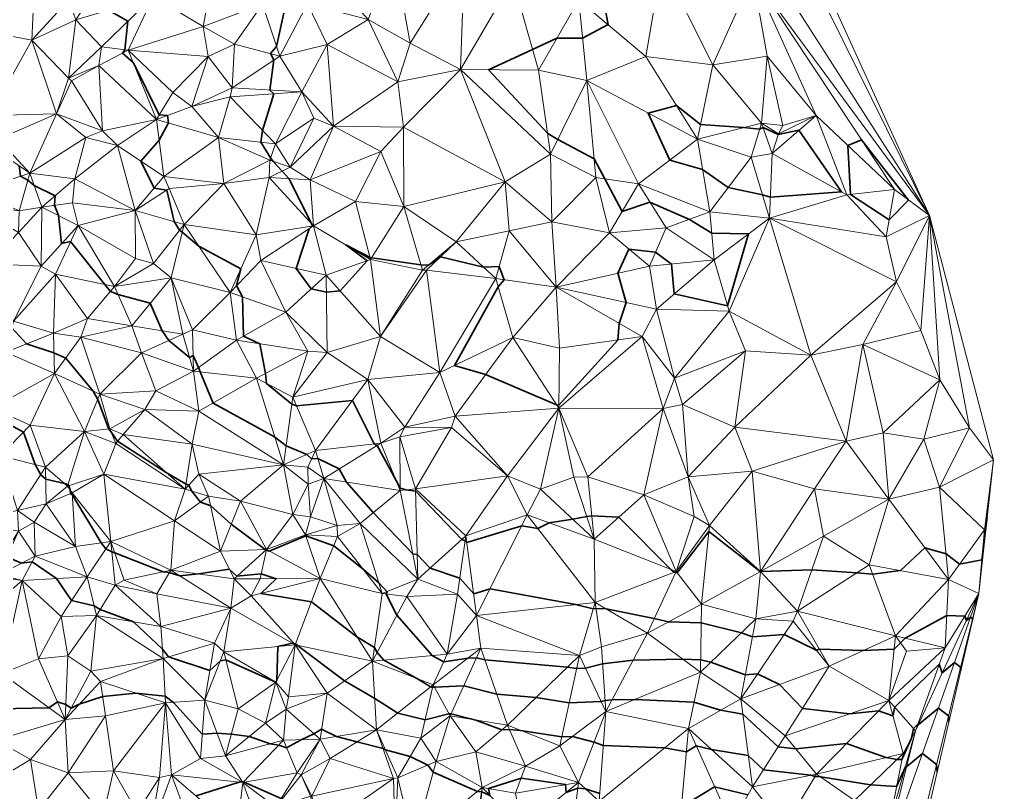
# Model space of a CAD drawing. Header units: metres. Extents: x -138 to 138, y -225 to 234.
# Drawn here: x 15.7 to 138, y 36.5 to 133.7 of the extents above; entities that cross this region are included whole.
import ezdxf

# ---------------------------------------------------------------- set-up
doc = ezdxf.new("R2010")
doc.units = ezdxf.units.M
doc.layers.add('C-TOPO', color=7, linetype='Continuous', lineweight=9)
doc.layers.add('C-TOPO-MAJR', color=7, linetype='Continuous', lineweight=70)

msp = doc.modelspace()

# ---------------------------------------------------------------- linework, layer by layer
at = {"layer": 'C-TOPO-MAJR', "lineweight": 35}
for points in [[(52.49, 107.71, 19), (52.05, 107.36, 19), (50.42, 102.38, 19), (52.31, 99.8, 19), (54.23, 99.39, 19), (55.94, 99.57, 19), (59.36, 103.33, 19), (56.66, 105.32, 19), (59.71, 103.76, 19), (59.92, 103.7, 19), (66.11, 102.84, 19), (67.07, 102.79, 19), (68.55, 103.83, 19), (73.98, 102.53, 19), (75.93, 102.6, 19), (76.55, 100.96, 19), (75.82, 100.07, 19), (70.34, 90.19, 19), (74.22, 89.03, 19), (83.13, 85.23, 19), (83.42, 85.21, 19), (90.83, 93.38, 19), (91.01, 95.47, 19), (91.88, 98.1, 19), (90.86, 101.78, 19), (92.22, 104.81, 19), (95.58, 104.41, 19), (97.6, 102.93, 19), (97.92, 99.17, 19), (104.64, 97.68, 19), (107.26, 106.71, 19), (102.64, 106.79, 19), (99.85, 108.54, 19), (94.88, 110.7, 19), (91.37, 109.51, 19), (89.2, 113.64, 19), (87.87, 116.16, 19), (83.3, 118.56, 19), (82.03, 119.32, 19), (74.58, 127.35, 19), (80.14, 129.89, 19), (83.18, 131.32, 19), (86.42, 131.31, 19), (89.61, 133.02, 19), (88.81, 137.39, 19)], [(137.24, 71.1, 18), (136.57, 65.75, 18), (133.77, 65.19, 18), (132.08, 66.52, 18), (129.43, 67.27, 18), (126.34, 64.41, 18), (122.86, 63.97, 18), (120.85, 64.11, 18), (115.23, 64.51, 18), (108.8, 64.27, 18), (108.77, 64.26, 18), (108.74, 64.27, 18), (102.26, 69.31, 18), (98.31, 64.1, 18), (98.1, 64.15, 18), (97.91, 64.19, 18), (97.51, 64.55, 18), (90.98, 71.13, 18), (87.58, 71.29, 18), (86.93, 71.21, 18), (85.17, 70.87, 18), (82.23, 70.39, 18), (80.79, 69.67, 18), (78.76, 70.04, 18), (71.87, 67.95, 18), (71.67, 68.16, 18), (71.26, 68.31, 18), (65.43, 74.38, 18), (64.26, 74.56, 18), (63.51, 74.75, 18), (63, 75.71, 18), (60.6, 80.13, 18), (60.21, 80.32, 18), (57.49, 85.79, 18), (50.47, 85.09, 18), (49.88, 85.33, 18), (46.71, 87.9, 18), (46.59, 89.19, 18), (45.88, 92.91, 18), (43.83, 93.86, 18), (43.69, 98.79, 18), (42.95, 100.21, 18), (43.48, 102.33, 18), (38.19, 105.18, 18), (36.11, 106.94, 18), (35.77, 107.17, 18), (35.11, 108.26, 18), (34.19, 112.22, 18), (32.59, 112.47, 18), (30.92, 115.87, 18), (33.23, 118.51, 18), (34.4, 120.66, 18), (34.26, 121.6, 18), (33.23, 121.66, 18), (29.99, 128.21, 18), (28.6, 129.43, 18), (28.92, 129.86, 18), (29.28, 133.47, 18), (26.83, 134.84, 18)], [(49.14, 135.62, 19), (47.96, 130.26, 19), (47.2, 129.37, 19), (47.64, 128.58, 19), (47.13, 124.79, 19), (47.64, 124.32, 19), (46.21, 119.7, 19), (45.98, 118.23, 19), (47.2, 116.26, 19), (47.52, 115.82, 19), (48.65, 114.59, 19), (49.51, 113.66, 19), (52.34, 108.01, 19), (52.49, 107.71, 19)], [(101.5, 114.8, 19), (97.37, 115.97, 19), (94.65, 121.9, 19), (98.21, 122.84, 19), (101.23, 120.46, 19), (106.64, 120.08, 19), (108.67, 119.87, 19), (109.11, 120.08, 19), (111, 119.22, 19), (113.6, 119.74, 19), (118.95, 112, 19), (110.01, 111.34, 19), (109.03, 111.61, 19), (104.72, 112.55, 19), (101.5, 114.8, 19)], [(127.37, 110.97, 19), (124.94, 108.49, 19), (120.07, 111.67, 19), (119.74, 117.83, 19), (121.47, 118.52, 19), (127.37, 110.97, 19)], [(135.41, 58.22, 17), (135.4, 58.37, 17), (135.14, 58.56, 17), (134.63, 58.13, 17), (134.43, 58.67, 17), (132.16, 58.74, 17), (126.96, 55.9, 17), (126.36, 55.32, 17), (125.56, 54.53, 17), (121.7, 54.36, 17), (116.16, 54.53, 17), (115.78, 54.41, 17), (111.74, 56.35, 17), (107.75, 56.08, 17), (106.36, 56.58, 17), (101.31, 57.82, 17), (97.19, 57.95, 17), (95.41, 58.39, 17), (89.36, 59.6, 17), (88.1, 59.65, 17), (87.76, 59.61, 17), (85.53, 60.14, 17), (74.79, 62.12, 17), (72.73, 61.49, 17), (70.98, 63.44, 17), (67.26, 64.72, 17), (65.64, 66.41, 17), (65.09, 66.5, 17), (60.12, 71.69, 17), (56.74, 75.53, 17), (55.84, 77.18, 17), (53.16, 78.47, 17), (52.37, 78.43, 17), (51.75, 79.01, 17), (49.15, 80.06, 17), (47.72, 81.22, 17), (39.98, 85.45, 17), (38.37, 89.38, 17), (38.16, 89.91, 17), (37.49, 91.45, 17), (37.04, 91.17, 17), (34.41, 93.3, 17), (33.6, 94.53, 17), (32.07, 97.99, 17), (28.07, 99.08, 17), (27.11, 99.49, 17), (26.4, 100.35, 17), (22.08, 105.74, 17), (20.96, 105.5, 17), (20.58, 109.03, 17), (20.08, 110.31, 17), (20.14, 111.51, 17), (17.53, 112.78, 17), (16.72, 113.45, 17), (15.81, 113.96, 17), (15.61, 115.28, 17)], [(133.93, 51.84, 16), (133.89, 52.26, 16), (133.13, 52.84, 16), (131.6, 51.56, 16), (131.22, 52.62, 16), (125.63, 47.24, 16), (125.4, 46.15, 16), (123.6, 46.78, 16), (119.98, 46.41, 16), (114.03, 47.08, 16), (111.16, 50.08, 16), (108.4, 51.41, 16), (106.85, 51.3, 16), (102.51, 52.88, 16), (101.24, 53.19, 16), (99.01, 53.26, 16), (92.76, 53.15, 16), (88.93, 52.67, 16), (86.78, 52.13, 16), (85.66, 52.09, 16), (84.5, 52.27, 16), (74.15, 53.19, 16), (73.09, 53.45, 16), (72.02, 53.4, 16), (68.96, 52.93, 16), (67.56, 53.7, 16), (63.09, 58.81, 16), (61.75, 61.44, 16), (61.85, 61.75, 16), (60.82, 62.87, 16), (58.84, 64.58, 16), (55.15, 67.51, 16), (51.63, 68.78, 16), (47.05, 66.86, 16), (46.69, 66.97, 16), (46.62, 66.97, 16), (46.54, 67.04, 16), (42.25, 70.23, 16), (39.69, 72.52, 16), (38.39, 73.02, 16), (37.27, 74.41, 16), (36.93, 75.12, 16), (36.59, 75.28, 16), (34.21, 76.65, 16), (27.99, 80.67, 16), (27.16, 81.87, 16), (26.91, 82.18, 16), (25.49, 85.9, 16), (24.91, 86.96, 16), (21.47, 91.11, 16), (19.99, 91.75, 16), (16.55, 92.89, 16), (14.7, 94.89, 16)], [(132.44, 45.45, 15), (132.39, 46.16, 15), (131.12, 47.12, 15), (128.58, 45, 15), (128.55, 45.1, 15), (128, 44.57, 15), (127.74, 43.35, 15), (126.53, 40.64, 15), (125.92, 40.67, 15), (124.53, 40.9, 15), (119.56, 42.65, 15), (113.2, 42.01, 15), (110.97, 42.27, 15), (106.53, 46.36, 15), (103.74, 46.84, 15), (100.41, 47.86, 15), (92.98, 48.21, 15), (90.12, 48.17, 15), (89.25, 48.06, 15), (88.76, 47.93, 15), (84.74, 47.8, 15), (80.57, 48.45, 15), (75.63, 48.89, 15), (71.48, 49.92, 15), (67.81, 49.76, 15), (67.59, 49.7, 15), (67.32, 49.77, 15), (65.67, 50.81, 15), (61.45, 53.13, 15), (60.6, 54.1, 15), (60.27, 54.74, 15), (58.07, 56.09, 15), (52.35, 60.48, 15), (45.99, 61.53, 15), (47.92, 63.38, 15), (46.02, 63.98, 15), (42.99, 63.69, 15), (42.01, 64.59, 15), (38.14, 63.98, 15), (35.83, 63.73, 15), (34.49, 64.17, 15), (33.7, 64.26, 15), (27.63, 66.62, 15), (27.27, 66.74, 15), (26.51, 67.13, 15), (25.93, 67.88, 15), (22.31, 73.88, 15), (22.07, 74.08, 15), (22.02, 74.56, 15), (21.88, 75.06, 15), (21.78, 75.23, 15), (21.3, 75.35, 15), (18.97, 75.87, 15), (18.33, 76.43, 15), (17.65, 77.72, 15), (16.16, 81.81, 15), (12.39, 83.87, 15)], [(130.96, 39.07, 14), (130.88, 40.05, 14), (129.11, 41.4, 14), (127.13, 39.74, 14), (126.97, 39.75, 14), (125.87, 37.28, 14), (122.6, 37.46, 14), (116.34, 38.46, 14), (115.65, 38.54, 14), (115.09, 38.68, 14), (109.13, 39.38, 14), (107.23, 41.14, 14), (102.6, 41.92, 14), (100.69, 42.39, 14), (99.45, 41.64, 14), (96.72, 42.12, 14), (89.02, 42.43, 14), (87.85, 42.82, 14), (85.16, 43.56, 14), (83.82, 43.51, 14), (78.63, 44.32, 14), (77.23, 44.42, 14), (76.28, 44.39, 14), (72.98, 45.62, 14), (69.87, 46.39, 14), (69.62, 46.38, 14), (66.64, 45.66, 14), (63.21, 46.5, 14), (60.3, 48.33, 14), (56.5, 50.53, 14), (50.61, 55, 14), (50.36, 55.2, 14), (50.16, 55.23, 14), (49.97, 55.26, 14), (48.14, 54.86, 14), (47.99, 50.62, 14), (47.87, 50.37, 14), (47.87, 50.36, 14), (47.86, 50.37, 14), (47.85, 50.37, 14), (41.59, 53.2, 14), (40.9, 53.07, 14), (39.59, 51.83, 14), (34.39, 53.56, 14), (33.65, 54.51, 14), (30.01, 57.96, 14), (25.82, 59.53, 14), (25.06, 59.95, 14), (22.2, 60.64, 14), (20.32, 63.4, 14), (17.26, 65.51, 14), (15.92, 65.35, 14), (14.09, 66.14, 14)], [(13.06, 47.02, 13), (19.35, 47.17, 13), (20.43, 47.89, 13), (21.48, 47.57, 13), (22.15, 47.09, 13), (23.18, 47.6, 13), (26.13, 48.59, 13), (30.29, 49.01, 13), (33.95, 48.63, 13), (35.02, 47.84, 13), (38.63, 43.84, 13), (40.5, 43.95, 13), (42.28, 43.85, 13), (44.56, 43.56, 13), (47.18, 42.62, 13), (48.24, 42.45, 13), (49.22, 42.14, 13), (51.07, 43.14, 13), (52.66, 43.9, 13), (53.63, 44.46, 13), (55.5, 43.55, 13), (58.06, 42.86, 13), (61.35, 42.04, 13), (61.64, 41.88, 13), (64.75, 41.03, 13), (66.95, 39.96, 13), (67.64, 39.07, 13), (73.19, 36.65, 13), (73.73, 36.61, 13), (73.75, 36.61, 13), (74.78, 36.14, 13), (74.58, 37.02, 13), (78.69, 38.3, 13), (84.28, 37.5, 13), (84.35, 36.53, 13), (85.81, 37.04, 13), (86.78, 36.98, 13), (88.57, 36.37, 13)], [(37.85, 36.08, 12), (43.27, 37.81, 12), (43.58, 37.84, 12), (43.67, 37.85, 12), (43.79, 37.83, 12), (43.9, 37.79, 12), (48.54, 35.74, 12)], [(98.83, 34.69, 13), (103, 37.24, 13), (107.19, 36.21, 13)]]:
    msp.add_polyline3d(points, dxfattribs=at)

# ---------------------------------------------------------------- meshes
at = {"layer": 'C-TOPO'}
mesh = msp.add_polyface(dxfattribs=at)
corners = [(66.27, 169.73, 18.29), (63.35, 168.77, 18.3), (66.6, 165.7, 18.23), (73.9, 157.08, 19.12), (75.46, 167.19, 18.64), (88.56, 169.49, 18.58), (80.56, 168.4, 18.84), (85.27, 163.32, 18.36), (81.91, 157.52, 18.98), (103.9, 149.8, 17.78), (96.71, 171.33, 17.87), (97.29, 163.56, 18.12), (76.28, 172.98, 18.32), (63.57, 185.61, 17.68), (63.5, 179.35, 17.89), (73.49, 185.89, 17.46), (63.62, 175.28, 17.79), (74.35, 177.24, 18.21), (87.01, 187.37, 17.31), (72.96, 190.19, 17.33), (65.15, 191.12, 17.4), (69.66, 194.02, 17.4), (69.01, 194.93, 17.22), (73.18, 198.81, 17.03), (64.67, 202.65, 16.81), (73.63, 197.86, 17.09), (77.42, 197.84, 17.15), (74.19, 203.58, 16.8), (77.62, 180.68, 17.99), (76.56, 173.54, 18.43), (80.15, 175.29, 18.42), (95.66, 178.58, 17.95), (84.99, 171.89, 18.4), (85.94, 180, 18.15), (80.77, 203.66, 17.03), (87.39, 195.9, 16.81), (91.64, 188.7, 17.8), (87.73, 201.8, 16.59), (130.02, 109.02, 18.53), (45.59, 209.45, 15.7)]
mesh.append_faces([[corners[k] for k in face] for face in [(0, 1, 2), (3, 4, 2), (4, 0, 2), (5, 6, 7), (7, 6, 8), (8, 6, 4), (9, 10, 11), (5, 7, 11), (12, 4, 6), (13, 14, 15), (16, 0, 17), (18, 19, 15), (15, 14, 17), (0, 12, 17), (17, 14, 16), (13, 15, 20), (20, 21, 22), (21, 20, 19), (23, 24, 22), (22, 24, 20), (22, 21, 25), (25, 23, 22), (25, 19, 26), (23, 27, 24), (26, 27, 23), (23, 25, 26), (25, 21, 19), (20, 15, 19), (28, 15, 17), (6, 29, 12), (6, 30, 29), (30, 28, 17), (30, 17, 29), (5, 10, 31), (10, 5, 11), (30, 32, 33), (5, 33, 32), (10, 9, 31), (30, 6, 32), (0, 4, 12), (31, 33, 5), (19, 18, 26), (33, 28, 30), (26, 34, 27), (35, 34, 26), (18, 28, 33), (15, 28, 18), (18, 36, 35), (36, 18, 33), (35, 37, 34), (37, 35, 36), (36, 31, 37), (18, 35, 26), (33, 31, 36), (31, 38, 37), (17, 12, 29), (5, 32, 6), (27, 34, 39)]])
mesh = msp.add_polyface(dxfattribs=at)
corners = [(71.06, 127.38, 19.08), (82.4, 116.72, 19.05), (80.88, 127.29, 18.86), (76.69, 113.25, 19.37), (86.95, 125.99, 18.81), (77.64, 138.63, 19.47), (93.43, 112.99, 18.83), (100.84, 118.6, 19.15), (85.93, 136.13, 19.17), (94.37, 129, 18.78), (102.79, 127.98, 18.4), (125.59, 112.28, 19.31), (107.81, 139.19, 17.96), (115.76, 121.61, 18.79), (108.91, 120.65, 18.94), (96.38, 140.72, 18.56), (109.59, 129.05, 18.14), (111.56, 120.34, 18.99), (110.24, 116.84, 19.33), (111.03, 119.31, 18.99), (130.02, 109.02, 18.53), (71.59, 141.56, 19.4), (78.76, 149.01, 19.29), (75.43, 149.83, 19.48), (71.73, 149.31, 19.33), (86.75, 144.15, 18.9), (73.2, 152.05, 19.49), (73.9, 157.08, 19.12), (81.91, 157.52, 18.98), (75.46, 167.19, 18.64), (69, 155.15, 19.16), (91.63, 143.68, 18.91), (94.13, 149.44, 18.61), (85.72, 155.36, 18.95), (97.06, 145.92, 18.54), (103.9, 149.8, 17.78), (85.27, 163.32, 18.36), (90.06, 157.3, 18.48), (96.73, 155.6, 18.12), (97.29, 163.56, 18.12), (95.66, 178.58, 17.95)]
mesh.append_faces([[corners[k] for k in face] for face in [(0, 1, 2), (1, 0, 3), (2, 1, 4), (2, 5, 0), (4, 6, 7), (2, 4, 8), (9, 4, 7), (7, 10, 9), (11, 12, 13), (14, 10, 7), (9, 10, 15), (16, 10, 14), (14, 17, 16), (18, 19, 14), (19, 18, 13), (17, 13, 16), (13, 17, 19), (19, 17, 14), (12, 16, 13), (12, 11, 20), (4, 9, 8), (16, 12, 10), (21, 5, 22), (23, 21, 22), (21, 23, 24), (5, 25, 22), (26, 23, 27), (28, 27, 23), (27, 28, 29), (26, 27, 30), (24, 23, 26), (28, 23, 22), (8, 31, 25), (31, 8, 15), (25, 31, 32), (33, 22, 25), (15, 12, 34), (15, 8, 9), (35, 32, 34), (32, 31, 34), (34, 12, 35), (34, 31, 15), (10, 12, 15), (25, 32, 33), (28, 33, 36), (28, 22, 33), (33, 37, 36), (38, 35, 39), (37, 33, 32), (37, 39, 36), (39, 37, 38), (32, 38, 37), (32, 35, 38), (20, 35, 12), (25, 5, 8), (21, 0, 5), (20, 40, 35), (2, 8, 5)]])
mesh = msp.add_polyface(dxfattribs=at)
corners = [(42.37, 125.07, 18.7), (42.13, 123.96, 18.6), (51.13, 124.55, 19.25), (48.36, 129.06, 19.04), (42.7, 130.55, 18.84), (46.19, 135.6, 18.82), (47.81, 118.02, 19.16), (49.68, 115.11, 19.13), (55.1, 120.25, 19.47), (52.65, 121.26, 19.33), (61.07, 117.06, 19.45), (63.92, 120.14, 19.46), (63.2, 125.81, 19.52), (54.34, 130.52, 19.03), (51.87, 135.63, 19.17), (59.49, 133.67, 19.08), (62.71, 141.99, 18.81), (64.76, 130.7, 19.71), (71.06, 127.38, 19.08), (51.99, 142.05, 19.02), (76.69, 113.25, 19.37), (71.59, 141.56, 19.4), (47.21, 143.4, 18.73), (42.42, 148.85, 18.31), (41.1, 147.25, 18.35), (50.12, 153.85, 18.43), (44.59, 151.53, 18.57), (53.34, 148.68, 18.87), (46.43, 158.13, 18.04), (58.19, 145.38, 19.2), (54.43, 152.65, 18.83), (41.77, 141.44, 18.79), (52.09, 157.19, 18.68), (44.81, 163.54, 17.93), (41.31, 159.68, 18.06), (51.83, 157.46, 18.64), (50.26, 164.3, 18.04), (69, 155.15, 19.16), (42.97, 154.46, 18.43), (62.78, 146.12, 19.18), (66.34, 145.4, 19.31), (71.73, 149.31, 19.33), (66.6, 165.7, 18.23), (73.9, 157.08, 19.12), (73.2, 152.05, 19.49)]
mesh.append_faces([[corners[k] for k in face] for face in [(0, 1, 2), (3, 4, 0), (3, 5, 4), (6, 2, 1), (7, 8, 9), (10, 11, 8), (8, 11, 12), (13, 3, 2), (3, 0, 2), (3, 14, 5), (13, 14, 3), (9, 8, 2), (6, 9, 2), (13, 12, 15), (2, 8, 13), (16, 15, 17), (17, 15, 12), (17, 12, 18), (13, 15, 14), (8, 12, 13), (19, 14, 15), (12, 11, 18), (5, 14, 19), (20, 18, 11), (18, 21, 17), (22, 23, 24), (25, 26, 27), (22, 26, 23), (27, 26, 22), (26, 25, 28), (19, 29, 27), (29, 19, 16), (27, 30, 25), (30, 27, 29), (19, 27, 22), (5, 22, 31), (25, 30, 32), (33, 34, 28), (35, 32, 36), (35, 28, 25), (35, 36, 28), (25, 32, 35), (30, 37, 32), (28, 38, 26), (19, 22, 5), (30, 29, 39), (16, 40, 39), (40, 16, 21), (37, 39, 40), (30, 39, 37), (21, 16, 17), (21, 41, 40), (16, 19, 15), (37, 40, 41), (32, 37, 42), (42, 37, 43), (44, 37, 41), (39, 29, 16)]])
mesh = msp.add_polyface(dxfattribs=at)
corners = [(11.89, 121.6, 17.09), (11.96, 132.05, 17.5), (7.33, 128.65, 17.07), (12.05, 117.72, 16.75), (4.92, 120.16, 16.67), (8.69, 142.77, 17.26), (7.05, 135.81, 17.16), (17.71, 142.07, 17.45), (7.55, 133.24, 17.21), (17.2, 131.07, 17.49), (20.32, 121.82, 17.63), (12.99, 118.61, 17.09), (22.21, 125.96, 17.76), (26.11, 119.66, 17.84), (15.45, 145.79, 17.64), (21.88, 136.16, 17.81), (22.76, 133.6, 17.85), (21.83, 126.29, 17.74), (20.36, 140.86, 17.58), (27.18, 140.51, 18.16), (25.65, 127.87, 17.88), (27.97, 117.84, 17.76), (32.9, 121.1, 17.87), (29.33, 129.81, 18.03), (34.94, 124.48, 18.67), (25.97, 130.23, 17.78), (25.18, 143.6, 17.77), (32.45, 136.57, 18.21), (38.75, 132.8, 18.41), (31.27, 143.36, 18.05), (35.11, 142.31, 18.04), (23.99, 118.85, 17.7), (40.68, 118.85, 18.55), (37.3, 122.71, 18.29), (42.13, 123.96, 18.6), (47.81, 118.02, 19.16), (39.37, 128.99, 18.46), (42.7, 130.55, 18.84), (39.72, 137.93, 18.47), (42.37, 125.07, 18.7), (46.19, 135.6, 18.82), (35.58, 142.14, 18.03), (41.77, 141.44, 18.79), (41.1, 147.25, 18.35)]
mesh.append_faces([[corners[k] for k in face] for face in [(0, 1, 2), (3, 0, 4), (1, 5, 6), (5, 1, 7), (1, 6, 8), (2, 1, 8), (0, 9, 1), (10, 0, 11), (12, 10, 13), (10, 9, 0), (5, 7, 14), (1, 9, 7), (7, 9, 15), (16, 9, 17), (12, 17, 10), (18, 15, 19), (18, 7, 15), (17, 12, 20), (16, 15, 9), (9, 10, 17), (0, 3, 11), (13, 21, 22), (13, 20, 12), (23, 22, 24), (13, 22, 20), (25, 16, 17), (25, 20, 23), (19, 15, 16), (26, 18, 19), (16, 25, 27), (17, 20, 25), (27, 19, 16), (28, 27, 23), (19, 29, 26), (29, 19, 27), (27, 25, 23), (20, 22, 23), (29, 27, 30), (10, 31, 13), (32, 33, 22), (34, 33, 32), (33, 24, 22), (34, 32, 35), (36, 28, 23), (24, 33, 36), (28, 36, 37), (27, 28, 38), (39, 37, 36), (37, 40, 28), (33, 39, 36), (33, 34, 39), (28, 40, 38), (27, 41, 30), (42, 43, 41), (38, 40, 42), (42, 41, 38), (38, 41, 27), (24, 36, 23)]])
mesh = msp.add_polyface(dxfattribs=at)
corners = [(52.85, 79.5, 17.17), (61.05, 80.41, 18.09), (59.45, 88.43, 18.35), (54.32, 91.82, 18.67), (50, 86.19, 18.16), (63.46, 81.22, 18.58), (64.1, 82.43, 18.53), (68.49, 89.29, 18.93), (70.42, 83.81, 18.71), (69.95, 82.38, 18.84), (61.02, 93.83, 18.72), (54.21, 101.53, 19.09), (49.11, 96.89, 18.84), (51.91, 91.99, 18.29), (52.6, 107.72, 19.01), (59.78, 103.48, 18.99), (66.79, 102.14, 18.92), (66.32, 102.15, 18.98), (63.97, 110.15, 19.22), (57.89, 110.77, 19.19), (70.51, 105.72, 19.1), (49.68, 115.11, 19.13), (52.19, 113.52, 19.22), (55.1, 120.25, 19.47), (61.07, 117.06, 19.45), (63.92, 120.14, 19.46), (76.69, 113.25, 19.37), (75.52, 101.11, 18.96), (76.98, 76.32, 18.83), (83.41, 84.8, 18.99), (77.63, 93.71, 19.26), (96.52, 84.78, 19), (87.09, 76.19, 18.58), (83.08, 100.04, 19.27), (83.53, 92.36, 19.23), (77.18, 107.12, 19.13), (93.89, 93.81, 18.9), (89.79, 106.85, 19.13), (94.8, 102.66, 18.86), (82.54, 108.23, 19.24), (82.4, 116.72, 19.05), (88.09, 113.81, 19.04), (93.43, 112.99, 18.83), (86.95, 125.99, 18.81)]
mesh.append_faces([[corners[k] for k in face] for face in [(0, 1, 2), (2, 3, 4), (4, 0, 2), (1, 5, 6), (7, 2, 6), (8, 7, 6), (6, 5, 9), (6, 2, 1), (2, 7, 10), (3, 11, 12), (13, 4, 3), (14, 11, 15), (3, 10, 11), (12, 13, 3), (10, 16, 17), (16, 10, 7), (18, 15, 17), (17, 15, 10), (15, 19, 14), (10, 15, 11), (3, 2, 10), (17, 20, 18), (16, 20, 17), (21, 22, 23), (23, 22, 24), (19, 18, 24), (14, 19, 22), (25, 24, 18), (18, 26, 25), (19, 24, 22), (15, 18, 19), (16, 7, 27), (9, 28, 8), (8, 28, 29), (30, 7, 8), (31, 29, 32), (8, 29, 30), (27, 30, 33), (27, 7, 30), (33, 30, 34), (35, 27, 33), (36, 34, 29), (36, 33, 34), (30, 29, 34), (37, 33, 38), (16, 27, 20), (20, 35, 26), (20, 27, 35), (26, 35, 39), (26, 39, 40), (37, 41, 39), (39, 35, 33), (39, 33, 37), (42, 43, 41), (41, 43, 40), (40, 39, 41), (26, 18, 20), (8, 6, 9)]])
mesh = msp.add_polyface(dxfattribs=at)
corners = [(8.49, 88.85, 15.43), (6.06, 85.36, 15.12), (12.23, 84.8, 15.09), (13.96, 91.87, 15.8), (6.57, 96.43, 15.43), (8.37, 90.69, 15.39), (11.71, 102.96, 16.13), (6.16, 103.74, 15.9), (8.46, 101.54, 15.95), (14.91, 95.74, 16.06), (10.3, 112.14, 16.56), (9.62, 110.42, 16.7), (15.64, 109.6, 16.6), (3.76, 114.94, 16.39), (12.05, 117.72, 16.75), (15.55, 106.87, 16.84), (20.06, 89.18, 15.73), (13.28, 78.83, 14.52), (5.6, 80.43, 14.75), (16.99, 82.67, 15.14), (23.84, 81.86, 15.72), (19.93, 94.23, 16.26), (25.77, 86.57, 16.05), (23.39, 93.75, 16.36), (18.37, 102.66, 16.77), (18.49, 110.09, 16.84), (20.19, 101.67, 16.63), (24.23, 96.07, 16.59), (23.03, 107.79, 17.19), (27.62, 100.09, 17.07), (16.97, 114.35, 17.09), (27.03, 82.2, 16.01), (30.99, 91.76, 16.64), (27.75, 80.39, 15.95), (28.71, 81.5, 16.16), (29.76, 95.18, 16.72), (30.22, 103.62, 17.5), (30.21, 109.64, 17.55), (12.99, 118.61, 17.09), (20.32, 121.82, 17.63), (22.32, 110.62, 17.23), (22.61, 113.63, 17.24), (23.99, 118.85, 17.7), (27.97, 117.84, 17.76), (26.11, 119.66, 17.84)]
mesh.append_faces([[corners[k] for k in face] for face in [(0, 1, 2), (3, 4, 5), (5, 0, 3), (6, 7, 8), (6, 8, 9), (10, 11, 12), (11, 7, 6), (9, 8, 4), (13, 10, 14), (15, 11, 6), (3, 2, 16), (17, 2, 18), (19, 2, 17), (3, 9, 4), (16, 19, 20), (3, 16, 21), (22, 23, 16), (19, 16, 2), (21, 16, 23), (11, 15, 12), (6, 24, 15), (25, 12, 15), (9, 24, 6), (26, 24, 9), (26, 21, 27), (15, 24, 25), (28, 24, 26), (26, 29, 28), (26, 9, 21), (9, 3, 21), (28, 25, 24), (27, 21, 23), (12, 30, 10), (22, 20, 31), (32, 23, 22), (33, 34, 31), (33, 31, 20), (27, 35, 29), (27, 23, 35), (36, 28, 29), (29, 26, 27), (28, 36, 37), (22, 16, 20), (14, 30, 38), (10, 30, 14), (38, 30, 39), (25, 40, 41), (25, 28, 40), (42, 39, 30), (40, 37, 41), (41, 30, 25), (12, 25, 30), (42, 30, 41), (42, 43, 44), (42, 41, 43), (41, 37, 43), (28, 37, 40), (3, 0, 2)]])
mesh = msp.add_polyface(dxfattribs=at)
corners = [(27.03, 82.2, 16.01), (31.4, 84.65, 16.47), (25.77, 86.57, 16.05), (28.71, 81.5, 16.16), (37.38, 80.28, 16.5), (32.79, 87, 16.59), (32.5, 102.98, 17.36), (30.22, 103.62, 17.5), (27.62, 100.09, 17.07), (29.76, 95.18, 16.72), (34.72, 101.21, 17.32), (36.18, 94.1, 17.19), (30.99, 91.76, 16.64), (23.39, 93.75, 16.36), (36.35, 107.91, 18.11), (30.21, 109.64, 17.55), (37.54, 89.47, 16.89), (38.21, 84.44, 16.7), (34.48, 112.41, 18.03), (33.82, 113.93, 18.23), (40.68, 118.85, 18.55), (32.9, 121.1, 17.87), (27.97, 117.84, 17.76), (41.35, 113.05, 18.31), (48.83, 77.69, 16.55), (45.43, 88.57, 17.94), (51.91, 91.99, 18.29), (42.95, 93.35, 17.86), (50, 86.19, 18.16), (37.41, 94.67, 17.18), (42.12, 99.34, 17.76), (49.11, 96.89, 18.84), (45.97, 103.38, 18.89), (52.6, 107.72, 19.01), (45.42, 106.6, 18.35), (54.21, 101.53, 19.09), (47.04, 113.79, 18.8), (47.1, 115.97, 18.97), (47.81, 118.02, 19.16), (49.68, 115.11, 19.13), (52.19, 113.52, 19.22), (52.65, 121.26, 19.33)]
mesh.append_faces([[corners[k] for k in face] for face in [(0, 1, 2), (1, 0, 3), (1, 3, 4), (2, 1, 5), (6, 7, 8), (8, 9, 10), (11, 9, 12), (13, 12, 9), (14, 15, 6), (6, 8, 10), (12, 5, 16), (11, 10, 9), (2, 5, 12), (1, 17, 5), (15, 7, 6), (15, 18, 19), (14, 18, 15), (20, 21, 19), (21, 22, 19), (19, 22, 15), (18, 23, 19), (14, 6, 10), (5, 17, 16), (16, 11, 12), (17, 24, 25), (26, 27, 25), (28, 25, 24), (17, 25, 16), (16, 25, 27), (29, 30, 10), (11, 16, 29), (30, 29, 27), (14, 10, 30), (31, 32, 30), (26, 31, 27), (33, 34, 32), (34, 30, 32), (32, 31, 35), (30, 27, 31), (16, 27, 29), (14, 30, 34), (25, 28, 26), (1, 4, 17), (33, 32, 35), (34, 33, 36), (19, 23, 20), (23, 36, 37), (23, 14, 34), (38, 20, 37), (39, 38, 37), (37, 36, 39), (37, 20, 23), (36, 23, 34), (23, 18, 14), (40, 39, 36), (36, 33, 40), (38, 39, 41), (10, 11, 29)]])
mesh = msp.add_polyface(dxfattribs=at)
corners = [(93.89, 93.81, 18.9), (83.41, 84.8, 18.99), (96.52, 84.78, 19), (104.83, 97.02, 18.97), (95.68, 97.26, 18.88), (97.96, 88.59, 18.55), (98.97, 85.28, 18.72), (99.66, 76.19, 18.44), (83.08, 100.04, 19.27), (102.93, 103.44, 19.26), (94.8, 102.66, 18.86), (106.88, 92.02, 18.92), (105.54, 82.43, 18.92), (107.7, 76.89, 18.52), (119.53, 80.68, 18.51), (131.26, 74.89, 18.49), (135.03, 82.34, 18.3), (129.28, 80.9, 18.49), (124.19, 81.71, 18.5), (124.91, 73.36, 18.29), (131.28, 88.36, 18.25), (130.02, 109.02, 18.53), (138.04, 78.34, 18.37), (121.63, 92.8, 18.84), (115.07, 91.49, 18.71), (109.89, 108.71, 18.84), (128.9, 94.56, 18.25), (125.85, 100.69, 18.31), (89.79, 106.85, 19.13), (96.93, 107.46, 19.24), (93.43, 112.99, 18.83), (102.41, 109.48, 18.79), (100.84, 118.6, 19.15), (88.09, 113.81, 19.04), (107.61, 116.37, 19.26), (124.57, 106.36, 18.82), (125.59, 112.28, 19.31), (119.62, 111.63, 18.97), (115.76, 121.61, 18.79), (110.24, 116.84, 19.33), (108.91, 120.65, 18.94)]
mesh.append_faces([[corners[k] for k in face] for face in [(0, 1, 2), (3, 4, 5), (6, 5, 2), (6, 2, 7), (5, 0, 2), (4, 8, 0), (4, 9, 10), (10, 8, 4), (0, 5, 4), (5, 6, 11), (12, 13, 14), (15, 16, 17), (18, 14, 19), (20, 17, 16), (17, 20, 18), (20, 16, 21), (19, 17, 18), (15, 22, 16), (14, 18, 23), (12, 24, 11), (12, 14, 24), (3, 11, 24), (3, 5, 11), (3, 24, 25), (6, 12, 11), (23, 20, 26), (23, 24, 14), (21, 27, 26), (26, 27, 23), (26, 20, 21), (23, 27, 24), (20, 23, 18), (9, 4, 3), (21, 16, 22), (12, 6, 7), (27, 25, 24), (28, 29, 30), (28, 10, 29), (30, 31, 32), (30, 33, 28), (30, 29, 31), (31, 9, 25), (9, 31, 29), (9, 3, 25), (34, 31, 25), (35, 21, 36), (21, 35, 27), (37, 36, 38), (36, 37, 35), (35, 37, 25), (27, 35, 25), (39, 25, 37), (40, 34, 39), (32, 34, 40), (39, 37, 38), (34, 25, 39), (34, 32, 31), (9, 29, 10)]])
mesh = msp.add_polyface(dxfattribs=at)
corners = [(33.99, 47.77, 12.82), (33.73, 53.36, 13.97), (25.86, 50.48, 13.21), (42.23, 59.69, 14.56), (32.92, 61.48, 14.3), (33.44, 57.37, 14.09), (25.36, 58.77, 13.88), (40.18, 55.27, 14.31), (28.83, 63.18, 14.6), (34.66, 64.47, 15.08), (27.13, 68.04, 15.17), (35.13, 70.65, 15.44), (39.42, 73.77, 16.18), (36.49, 74.64, 15.94), (38.95, 48.1, 13.67), (27.7, 62.56, 14.46), (40.9, 66.83, 15.19), (26.25, 76.5, 15.6), (41.35, 54.21, 14.08), (43.12, 47.03, 13.53), (46.58, 45.21, 13.31), (49.18, 46.98, 13.64), (47.87, 50.38, 14), (54.31, 48.98, 13.52), (49.46, 48.53, 13.69), (50.31, 55.07, 13.98), (42.62, 63.35, 14.9), (44.79, 61.23, 14.91), (45.89, 63.38, 14.8), (53.45, 63.4, 15.55), (43.42, 73.13, 16.7), (46.7, 67.04, 16.02), (38.19, 76.5, 16.18), (51.6, 68.88, 16.01), (49.99, 71.45, 16.27), (52.21, 71.15, 16.39), (48.83, 77.69, 16.55), (51.92, 75.28, 16.61), (28.71, 81.5, 16.16), (27.75, 80.39, 15.95), (37.38, 80.28, 16.5), (38.21, 84.44, 16.7), (52.85, 79.5, 17.17), (50, 86.19, 18.16), (51.91, 77.4, 16.84)]
mesh.append_faces([[corners[k] for k in face] for face in [(0, 1, 2), (3, 4, 5), (5, 6, 1), (5, 1, 7), (8, 9, 10), (9, 11, 10), (3, 9, 4), (12, 13, 11), (14, 1, 0), (9, 8, 4), (15, 5, 4), (11, 9, 16), (11, 13, 17), (18, 14, 19), (20, 21, 22), (21, 23, 24), (19, 20, 22), (22, 21, 24), (7, 1, 14), (25, 24, 23), (7, 18, 3), (18, 7, 14), (3, 18, 25), (3, 26, 9), (25, 27, 3), (22, 24, 25), (26, 27, 28), (26, 3, 27), (27, 29, 28), (18, 22, 25), (18, 19, 22), (9, 26, 16), (12, 16, 30), (12, 11, 16), (30, 16, 31), (32, 12, 30), (31, 16, 26), (33, 31, 29), (34, 33, 35), (33, 34, 31), (29, 31, 28), (31, 34, 30), (26, 28, 31), (36, 30, 34), (29, 27, 25), (7, 3, 5), (37, 36, 34), (35, 37, 34), (12, 32, 13), (38, 39, 13), (40, 38, 13), (36, 40, 32), (36, 41, 40), (36, 42, 43), (30, 36, 32), (42, 36, 44), (44, 36, 37), (40, 13, 32)]])
mesh = msp.add_polyface(dxfattribs=at)
corners = [(54.31, 48.98, 13.52), (60.54, 44.38, 13.35), (60.02, 53, 14.77), (53.45, 63.4, 15.55), (61.25, 61.5, 15.9), (50.31, 55.07, 13.98), (64.32, 61.14, 16.49), (55.63, 68.67, 16.13), (69.38, 53.88, 16.3), (73.64, 54.65, 16.34), (67.66, 50.04, 15.08), (65.72, 63.34, 16.61), (70.69, 61.43, 16.58), (71.76, 68.75, 18.12), (65.42, 74.69, 18.04), (58.45, 70.31, 16.52), (52.21, 71.15, 16.39), (55.57, 70.06, 16.34), (53.9, 75.97, 16.59), (51.6, 68.88, 16.01), (51.92, 75.28, 16.61), (63.51, 74.48, 17.98), (61.05, 80.41, 18.09), (63.46, 81.22, 18.58), (69.76, 46.13, 13.93), (76.98, 44.98, 14.09), (86.02, 53.73, 16.38), (73.09, 58.74, 16.57), (89.34, 46.71, 14.71), (88.78, 54.83, 16.47), (83.57, 42.36, 13.73), (88, 60.41, 17.08), (79.44, 71.4, 18.17), (76.98, 76.32, 18.83), (81.13, 74.63, 18.52), (87.87, 68.36, 17.65), (85.3, 76.16, 18.6), (87.09, 76.19, 18.58), (83.41, 84.8, 18.99), (51.91, 77.4, 16.84), (52.85, 79.5, 17.17), (69.95, 82.38, 18.84)]
mesh.append_faces([[corners[k] for k in face] for face in [(0, 1, 2), (3, 2, 4), (2, 3, 5), (4, 2, 6), (7, 3, 4), (8, 6, 2), (9, 8, 10), (6, 11, 4), (12, 11, 6), (11, 13, 14), (8, 2, 10), (0, 2, 5), (15, 4, 11), (16, 17, 18), (16, 19, 17), (18, 20, 16), (17, 15, 18), (15, 21, 18), (15, 7, 4), (18, 21, 22), (21, 15, 11), (11, 14, 21), (15, 17, 7), (7, 17, 19), (14, 23, 21), (12, 6, 8), (7, 19, 3), (1, 10, 2), (10, 24, 9), (25, 9, 24), (9, 25, 26), (27, 8, 9), (28, 29, 26), (28, 26, 30), (27, 9, 26), (13, 12, 27), (12, 8, 27), (27, 26, 31), (31, 32, 27), (26, 29, 31), (33, 13, 32), (13, 27, 32), (34, 33, 32), (35, 36, 34), (34, 32, 35), (14, 13, 33), (35, 37, 36), (31, 35, 32), (36, 38, 34), (12, 13, 11), (38, 36, 37), (20, 18, 39), (40, 39, 18), (22, 21, 23), (22, 40, 18), (41, 23, 14), (38, 33, 34), (14, 33, 41)]])
mesh = msp.add_polyface(dxfattribs=at)
corners = [(108.17, 58.32, 17.47), (101.22, 51.64, 15.66), (106.28, 48.27, 15.36), (99.71, 44.56, 14.42), (111.85, 43.64, 15.48), (117.39, 52.4, 16.81), (89.34, 46.71, 14.71), (127.11, 54.26, 16.79), (124.88, 48.09, 16.32), (131.95, 54.68, 16.27), (112.88, 58.04, 17.34), (125.74, 56.2, 17.18), (128.25, 44.28, 14.89), (94.55, 56.54, 16.68), (98.16, 64.29, 18.02), (88, 60.41, 17.08), (88.78, 54.83, 16.47), (100.42, 71.18, 18.12), (102.34, 70.05, 18.04), (101.34, 60.16, 17.5), (87.87, 68.36, 17.65), (94.12, 73.91, 18.35), (96.52, 84.78, 19), (87.09, 76.19, 18.58), (99.66, 76.19, 18.44), (113.4, 59.28, 17.42), (108.78, 64.29, 18), (132.39, 63.29, 17.81), (136.18, 61.5, 17.51), (136.92, 69.52, 18.43), (122.43, 65.13, 18.12), (116.7, 68.72, 18.47), (115.56, 74.67, 18.34), (107.7, 76.89, 18.52), (124.91, 73.36, 18.29), (131.26, 74.89, 18.49), (119.53, 80.68, 18.51), (138.04, 78.34, 18.37), (129.28, 80.9, 18.49), (105.54, 82.43, 18.92)]
mesh.append_faces([[corners[k] for k in face] for face in [(0, 1, 2), (2, 1, 3), (4, 5, 2), (3, 1, 6), (7, 8, 9), (8, 5, 4), (10, 2, 5), (8, 11, 5), (8, 12, 9), (6, 1, 13), (8, 7, 11), (13, 14, 15), (16, 6, 13), (17, 14, 18), (19, 14, 13), (1, 19, 13), (13, 15, 16), (20, 15, 14), (14, 21, 20), (21, 14, 17), (22, 23, 21), (21, 23, 20), (21, 17, 24), (14, 19, 18), (0, 10, 25), (1, 0, 19), (10, 5, 25), (26, 0, 25), (11, 9, 27), (2, 10, 0), (27, 28, 29), (28, 27, 9), (9, 12, 28), (25, 11, 30), (5, 11, 25), (27, 30, 11), (26, 31, 32), (26, 25, 31), (17, 18, 24), (26, 33, 18), (31, 34, 32), (18, 19, 26), (27, 34, 30), (27, 29, 35), (32, 34, 36), (34, 27, 35), (29, 37, 35), (30, 34, 31), (25, 30, 31), (33, 26, 32), (28, 37, 29), (26, 19, 0), (7, 9, 11), (35, 38, 34), (39, 24, 33), (24, 18, 33), (33, 32, 36), (22, 21, 24)]])
mesh = msp.add_polyface(dxfattribs=at)
corners = [(11.34, 44.97, 12.83), (13.45, 51.45, 13.4), (7.12, 52.11, 13.24), (7.36, 55.7, 13.58), (16.01, 63.15, 13.59), (12.04, 63.75, 13.86), (8.73, 70.64, 14.11), (5.75, 65.24, 13.57), (7.1, 60.3, 13.45), (15.56, 69.35, 14.29), (13.05, 63.88, 13.79), (24.15, 63.63, 14.36), (17.65, 66.23, 14.12), (18.06, 53.29, 13.34), (21.4, 45.69, 12.86), (21.76, 53.69, 13.45), (20.9, 58.64, 13.76), (25.36, 58.77, 13.88), (22.71, 67.44, 14.55), (15.4, 71.94, 14.33), (17.5, 70.47, 14.33), (19.02, 72.78, 14.71), (22.29, 74.18, 15.02), (26.25, 76.5, 15.6), (21.7, 75, 14.98), (27.13, 68.04, 15.17), (18.95, 77.39, 15.14), (13.28, 78.83, 14.52), (24.64, 51.76, 13.47), (33.73, 53.36, 13.97), (25.86, 50.48, 13.21), (26.47, 46.16, 12.73), (33.99, 47.77, 12.82), (33.44, 57.37, 14.09), (27.7, 62.56, 14.46), (28.83, 63.18, 14.6), (32.92, 61.48, 14.3), (35.13, 70.65, 15.44), (7.04, 77.5, 14.46), (5.6, 80.43, 14.75), (16.99, 82.67, 15.14), (23.84, 81.86, 15.72), (27.75, 80.39, 15.95), (36.49, 74.64, 15.94)]
mesh.append_faces([[corners[k] for k in face] for face in [(0, 1, 2), (3, 2, 1), (3, 4, 5), (5, 6, 7), (8, 3, 5), (9, 5, 10), (5, 9, 6), (5, 4, 10), (4, 3, 1), (11, 12, 4), (10, 4, 12), (4, 1, 13), (12, 9, 10), (13, 14, 15), (13, 1, 14), (16, 11, 4), (15, 16, 13), (16, 15, 17), (13, 16, 4), (18, 12, 11), (19, 9, 20), (6, 9, 19), (9, 12, 20), (19, 20, 21), (21, 18, 22), (18, 21, 20), (23, 24, 22), (22, 24, 21), (18, 25, 22), (19, 21, 26), (12, 18, 20), (27, 6, 19), (15, 14, 28), (17, 28, 29), (28, 14, 30), (29, 28, 30), (17, 11, 16), (30, 31, 32), (17, 33, 34), (34, 35, 25), (35, 34, 36), (11, 25, 18), (25, 11, 34), (34, 11, 17), (25, 37, 23), (25, 23, 22), (17, 15, 28), (26, 21, 24), (38, 27, 39), (26, 40, 27), (41, 40, 26), (38, 6, 27), (41, 26, 24), (42, 41, 23), (42, 23, 43), (26, 27, 19), (24, 23, 41)]])
mesh = msp.add_polyface(dxfattribs=at)
corners = [(123.78, 26.2, 11.34), (115.91, -20.53, 4.08), (136.18, 61.5, 17.51), (82.2, 16.78, 10.04), (85.68, 20.26, 10.42), (77.57, 20.09, 10.55), (81.34, 25.98, 11.64), (76.03, 23.55, 11.26), (72.99, 28.82, 11.97), (78.76, 32.03, 12.71), (90.55, 25.73, 11.37), (88.12, 21.18, 10.68), (93.72, 17.28, 10.42), (85.09, 31.23, 12.36), (100.01, 15.63, 9.86), (104.7, 24.88, 11.27), (103.99, 17.25, 9.76), (98.43, 30.17, 12.35), (115.46, 23.25, 11), (107.21, 26.93, 11.34), (118.41, 19.6, 9.93), (117.18, 16.94, 9.61), (120.48, 28.69, 12.16), (124.93, 32.51, 12.58), (118.15, 12.22, 8.59), (111.72, 32.12, 12.36), (105.12, 32.52, 12.08), (77.99, 36.43, 12.68), (85.9, 37.78, 13.08), (88.5, 35.42, 12.84), (89.34, 46.71, 14.71), (99.71, 44.56, 14.42), (79.26, 39.82, 13.26), (83.57, 42.36, 13.73), (86.02, 53.73, 16.38), (76.98, 44.98, 14.09), (107.75, 37.21, 13.25), (115.82, 38.83, 14.07), (120.57, 35.5, 13.39), (126.68, 41.4, 15.23), (111.85, 43.64, 15.48), (128.25, 44.28, 14.89), (124.88, 48.09, 16.32), (106.28, 48.27, 15.36)]
mesh.append_faces([[corners[k] for k in face] for face in [(0, 1, 2), (3, 4, 5), (5, 4, 6), (5, 6, 7), (8, 6, 9), (10, 6, 11), (10, 11, 12), (11, 6, 4), (10, 13, 6), (14, 15, 12), (15, 14, 16), (12, 15, 17), (18, 19, 15), (15, 16, 18), (12, 17, 10), (18, 20, 0), (18, 16, 21), (22, 0, 23), (0, 22, 18), (20, 24, 0), (19, 18, 25), (21, 20, 18), (19, 26, 15), (22, 25, 18), (27, 9, 28), (10, 29, 13), (9, 6, 13), (30, 28, 29), (29, 28, 13), (30, 29, 31), (13, 28, 9), (32, 27, 28), (33, 34, 35), (33, 32, 28), (33, 28, 30), (33, 35, 32), (31, 29, 17), (26, 25, 36), (26, 17, 15), (36, 25, 37), (26, 36, 31), (38, 23, 39), (38, 25, 22), (36, 37, 40), (39, 37, 38), (23, 41, 39), (38, 37, 25), (19, 25, 26), (42, 37, 39), (36, 43, 31), (43, 36, 40), (40, 37, 42), (39, 41, 42), (0, 41, 23), (26, 31, 17), (23, 38, 22), (0, 2, 41), (29, 10, 17)]])
mesh = msp.add_polyface(dxfattribs=at)
corners = [(95.32, -16.72, 5.72), (79.67, -3.25, 7.31), (73, -17.47, 6.5), (95.23, -8, 6.78), (86, 3.97, 8.05), (84.24, -32.14, 5.16), (77.85, -35.51, 5.37), (78.51, 0.11, 7.54), (82.01, 5.88, 8.29), (82.65, 12.06, 9.41), (78.41, 6.41, 8.59), (75.52, 0.81, 7.62), (90.16, -28.6, 5.48), (102.62, -26.96, 4.46), (99, -25.6, 5.56), (108.7, -31.78, 3.85), (103.53, -14.04, 5.45), (115.36, -27.93, 3.51), (109.56, -31.65, 3.72), (111.27, -16.94, 4.58), (115.91, -20.53, 4.08), (104.81, -5.1, 6.28), (99.27, 7.61, 8.64), (113.23, -10.61, 5.57), (111.57, -0.93, 6.26), (106.75, 9.52, 8.32), (115.48, 4.43, 8.05), (91.84, 7.33, 8.67), (118.15, 12.22, 8.59), (111.82, 8.55, 8.28), (74.55, 11.81, 9.3), (77.57, 20.09, 10.55), (82.2, 16.78, 10.04), (91.66, 15.35, 9.77), (85.68, 20.26, 10.42), (88.12, 21.18, 10.68), (93.72, 17.28, 10.42), (100.01, 15.63, 9.86), (103.99, 17.25, 9.76), (117.18, 16.94, 9.61), (118.41, 19.6, 9.93), (123.78, 26.2, 11.34), (136.18, 61.5, 17.51)]
mesh.append_faces([[corners[k] for k in face] for face in [(0, 1, 2), (1, 3, 4), (5, 2, 6), (7, 4, 8), (4, 7, 1), (9, 10, 8), (8, 10, 7), (8, 4, 9), (7, 10, 11), (12, 2, 5), (12, 13, 14), (13, 12, 15), (16, 14, 13), (12, 14, 0), (17, 13, 18), (17, 19, 13), (20, 19, 17), (0, 16, 3), (0, 14, 16), (3, 21, 22), (21, 3, 16), (16, 23, 21), (3, 1, 0), (23, 24, 21), (23, 19, 20), (21, 24, 25), (26, 24, 23), (23, 20, 26), (23, 16, 19), (13, 19, 16), (3, 27, 4), (20, 28, 26), (0, 2, 12), (24, 26, 29), (30, 10, 9), (31, 30, 32), (9, 33, 32), (33, 9, 27), (34, 32, 33), (33, 35, 34), (9, 32, 30), (35, 33, 36), (22, 37, 33), (22, 27, 3), (37, 22, 25), (33, 37, 36), (38, 25, 29), (25, 22, 21), (39, 28, 40), (28, 39, 29), (29, 26, 28), (37, 25, 38), (24, 29, 25), (39, 38, 29), (28, 20, 41), (22, 33, 27), (27, 9, 4), (20, 17, 42)]])
mesh = msp.add_polyface(dxfattribs=at)
corners = [(9.11, 19.88, 11.8), (3.62, 16.26, 11.35), (11.73, 17.36, 11.46), (12.94, 12.3, 11.18), (14.2, 16.92, 11.22), (19.16, 14.76, 11.16), (14.5, 22.85, 11.49), (9.95, 24.02, 11.63), (10.67, 27.76, 12), (11.13, 32.95, 12.19), (7.7, 39.24, 12.55), (4.68, 31.64, 12.14), (11.3, 37.21, 12.37), (14.93, 29.28, 11.75), (12.72, 43.07, 12.64), (17.04, 40.67, 12.46), (18.07, 34.26, 12.18), (5.84, 27.63, 12.01), (21.4, 45.69, 12.86), (13.45, 51.45, 13.4), (11.34, 44.97, 12.83), (20.58, 21.94, 11.37), (26.19, 17.49, 11.05), (21.22, 27.93, 11.64), (26.67, 22.31, 11.43), (29.76, 22.47, 11.14), (26.68, 28.87, 11.55), (28.68, 10.23, 10.43), (17.12, 29.79, 11.74), (27.46, 39.25, 12.38), (26.16, 33.56, 11.91), (30.44, 34, 12), (21.79, 38.99, 12.36), (26.47, 46.16, 12.73), (31.19, 29.88, 11.62), (33.29, 15.57, 10.92), (30.11, 13.72, 10.61), (33.5, 23.65, 10.84), (31.98, 31.15, 11.6), (33.25, 38.39, 12.42), (33.99, 47.77, 12.82), (25.86, 50.48, 13.21)]
mesh.append_faces([[corners[k] for k in face] for face in [(0, 1, 2), (3, 4, 2), (4, 3, 5), (2, 6, 0), (6, 7, 0), (7, 6, 8), (2, 1, 3), (9, 10, 11), (9, 12, 10), (9, 8, 13), (12, 14, 10), (15, 14, 12), (12, 9, 16), (9, 11, 8), (7, 8, 17), (14, 18, 19), (20, 10, 14), (19, 20, 14), (6, 2, 4), (4, 21, 6), (21, 4, 5), (21, 5, 22), (6, 21, 23), (24, 22, 25), (24, 21, 22), (23, 24, 26), (23, 21, 24), (24, 25, 26), (22, 5, 27), (6, 23, 28), (13, 28, 16), (13, 6, 28), (28, 23, 16), (16, 15, 12), (29, 30, 31), (30, 32, 16), (32, 29, 33), (29, 32, 30), (34, 30, 26), (23, 30, 16), (26, 30, 23), (16, 32, 15), (16, 9, 13), (22, 35, 25), (35, 22, 36), (25, 37, 34), (34, 38, 31), (31, 39, 29), (39, 31, 38), (31, 30, 34), (29, 39, 40), (34, 26, 25), (32, 18, 15), (14, 15, 18), (18, 32, 33), (18, 33, 41), (29, 40, 33), (13, 8, 6)]])
mesh = msp.add_polyface(dxfattribs=at)
corners = [(55.35, 20.79, 10.7), (53.28, 24.63, 11.02), (50.78, 20.61, 10.7), (53.99, 17.61, 10.55), (51, 18.16, 10.79), (66.94, 16.84, 10.22), (70.87, 21.56, 10.92), (67.55, 22.81, 11.63), (57.42, 17.27, 10.45), (56.92, 22.15, 11.21), (58.38, 27.9, 11.67), (58.95, 20.47, 11.02), (61.25, 28.3, 11.74), (58.77, 13.83, 10.06), (53.45, 31.83, 11.55), (65.19, 30.11, 12.07), (62.88, 30.76, 11.98), (74.55, 11.81, 9.3), (77.57, 20.09, 10.55), (72.55, 28.74, 11.95), (76.03, 23.55, 11.26), (72.99, 28.82, 11.97), (81.34, 25.98, 11.64), (73.81, 37.15, 13.07), (52.24, 36.03, 12.01), (52.38, 36.07, 12.01), (62.66, 38.28, 12.44), (51.05, 38.73, 12.62), (63.18, 38.37, 12.51), (60.54, 44.38, 13.35), (68.01, 40.41, 13.14), (54.68, 40.79, 12.52), (53.45, 43.21, 12.86), (54.31, 48.98, 13.52), (49.18, 46.98, 13.64), (50.54, 38.99, 12.54), (66.1, 43.35, 13.43), (69.76, 46.13, 13.93), (67.66, 50.04, 15.08), (72.99, 41.62, 13.57), (78.76, 32.03, 12.71), (77.99, 36.43, 12.68), (79.26, 39.82, 13.26), (76.98, 44.98, 14.09)]
mesh.append_faces([[corners[k] for k in face] for face in [(0, 1, 2), (3, 2, 4), (5, 6, 7), (3, 8, 0), (9, 10, 1), (11, 9, 0), (0, 8, 11), (9, 1, 0), (11, 7, 12), (11, 8, 13), (14, 1, 10), (10, 9, 12), (12, 7, 15), (12, 9, 11), (5, 7, 11), (0, 2, 3), (16, 10, 12), (6, 17, 18), (19, 20, 21), (20, 19, 6), (15, 7, 19), (6, 19, 7), (20, 6, 18), (20, 22, 21), (23, 19, 21), (24, 14, 25), (25, 14, 26), (24, 25, 27), (16, 15, 28), (26, 28, 29), (28, 26, 16), (15, 30, 28), (16, 26, 14), (16, 14, 10), (25, 26, 31), (27, 31, 32), (27, 25, 31), (33, 34, 32), (29, 33, 32), (32, 31, 29), (32, 35, 27), (36, 30, 37), (36, 29, 28), (36, 38, 29), (37, 30, 39), (29, 31, 26), (36, 28, 30), (37, 38, 36), (30, 15, 23), (15, 16, 12), (23, 40, 41), (23, 15, 19), (42, 23, 41), (21, 40, 23), (43, 39, 42), (39, 23, 42), (23, 39, 30), (37, 39, 43)]])
mesh = msp.add_polyface(dxfattribs=at)
corners = [(33.29, 15.57, 10.92), (30.11, 13.72, 10.61), (35.08, 14.61, 10.58), (29.76, 22.47, 11.14), (34.22, 21.31, 10.88), (38.26, 26.55, 11.16), (43.48, 23.15, 11.04), (33.5, 23.65, 10.84), (41.72, 17.48, 10.76), (35.58, 27.02, 11.35), (31.98, 31.15, 11.6), (31.19, 29.88, 11.62), (34.34, 27.94, 11.63), (34.77, 38.72, 12.27), (33.25, 38.39, 12.42), (38.38, 29.05, 11.38), (33.99, 47.77, 12.82), (38.39, 40.78, 12.52), (44.17, 26.71, 11.03), (42.99, 31.67, 11.55), (48.39, 13.31, 10.32), (54.62, 15.64, 10.43), (51, 18.16, 10.79), (39.12, 13.7, 10.55), (47.48, 16.64, 10.55), (50.78, 20.61, 10.7), (53.28, 24.63, 11.02), (53.45, 31.83, 11.55), (43.85, 29.37, 11.46), (43.72, 37.76, 11.99), (44.49, 35.71, 11.91), (41.56, 41.11, 12.54), (47.88, 34.67, 11.82), (50.54, 38.99, 12.54), (51.05, 38.73, 12.62), (48.84, 43.07, 13.14), (38.95, 48.1, 13.67), (43.12, 47.03, 13.53), (46.58, 45.21, 13.31), (49.18, 46.98, 13.64), (53.45, 43.21, 12.86), (52.24, 36.03, 12.01)]
mesh.append_faces([[corners[k] for k in face] for face in [(0, 1, 2), (3, 0, 4), (5, 4, 6), (4, 7, 3), (5, 7, 4), (8, 4, 2), (4, 0, 2), (9, 7, 5), (10, 11, 12), (10, 13, 14), (12, 9, 15), (12, 11, 7), (16, 13, 17), (13, 10, 15), (9, 5, 15), (15, 10, 12), (7, 9, 12), (15, 5, 18), (16, 14, 13), (15, 19, 13), (20, 21, 22), (23, 20, 8), (5, 6, 18), (6, 8, 24), (18, 6, 25), (4, 8, 6), (24, 22, 25), (22, 24, 20), (26, 18, 25), (25, 6, 24), (8, 20, 24), (27, 18, 26), (15, 18, 28), (2, 23, 8), (13, 29, 17), (19, 29, 13), (29, 19, 30), (31, 17, 29), (32, 30, 19), (32, 28, 27), (32, 29, 30), (29, 32, 33), (32, 34, 33), (32, 19, 28), (28, 19, 15), (35, 29, 33), (36, 31, 37), (31, 36, 17), (37, 31, 38), (38, 35, 39), (35, 38, 31), (40, 39, 35), (31, 29, 35), (40, 35, 33), (41, 34, 32), (27, 28, 18), (41, 32, 27), (36, 16, 17)]])

doc.saveas('drawing.dxf')
